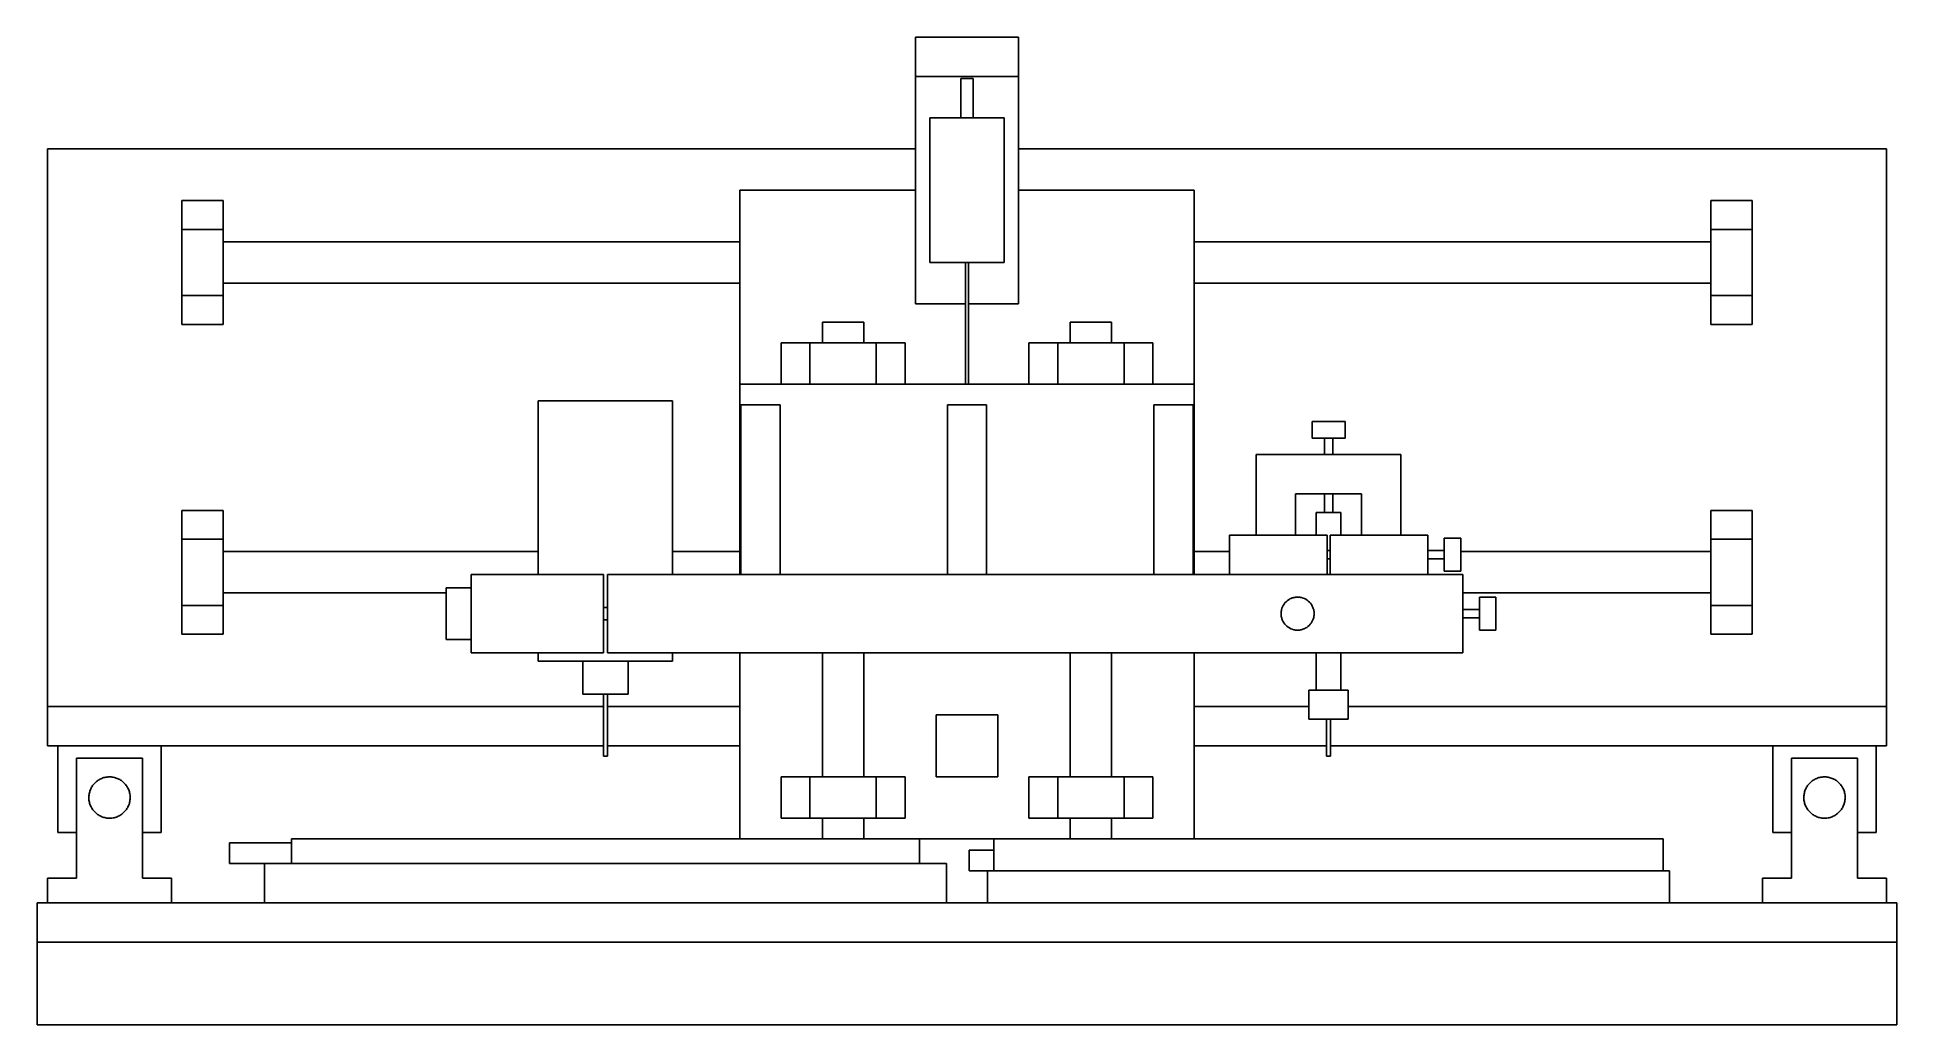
# Model space of a CAD drawing. Header units: millimetres. Extents: x -450 to 450, y -259 to 219.
import ezdxf

# ---------------------------------------------------------------- set-up
doc = ezdxf.new("R2010")
doc.units = ezdxf.units.MM
doc.layers.add('VISIBLE', color=7, linetype='Continuous')

msp = doc.modelspace()

# ---------------------------------------------------------------- linework, layer by layer
at = {"layer": 'VISIBLE'}
for p, q in [((-25, 90), (-25, 219)), ((-25, 219), (25, 219)), ((25, 90), (25, 219)), ((-25, 200), (25, 200)), ((-3, 180), (-3, 199)), ((-3, 199), (3, 199)), ((3, 180), (3, 199)), ((-3, 180), (3, 180)), ((-18, 110), (-18, 180)), ((-18, 180), (18, 180)), ((18, 110), (18, 180)), ((-445, -124), (-445, 165)), ((-445, 165), (-25, 165)), ((25, 165), (445, 165)), ((445, -124), (445, 165)), ((-110, -41), (-110, 145)), ((-110, 145), (-25, 145)), ((25, 145), (110, 145)), ((110, -41), (110, 145)), ((-380, 126), (-380, 140)), ((-380, 140), (-360, 140)), ((-360, 126), (-360, 140)), ((360, 126), (360, 140)), ((360, 140), (380, 140)), ((380, 126), (380, 140)), ((-380, 126), (-360, 126)), ((360, 126), (380, 126)), ((-380, 94), (-380, 126)), ((-360, 94), (-360, 126)), ((-360, 120), (-110, 120)), ((110, 120), (360, 120)), ((360, 94), (360, 126)), ((380, 94), (380, 126)), ((-18, 110), (18, 110)), ((-0.75, 51), (-0.75, 110)), ((-0.75, 110), (0.75, 110)), ((0.75, 51), (0.75, 110)), ((-360, 100), (-110, 100)), ((110, 100), (360, 100)), ((-380, 80), (-380, 94)), ((-380, 94), (-360, 94)), ((-360, 80), (-360, 94)), ((-25, 90), (-0.75, 90)), ((0.75, 90), (25, 90)), ((360, 80), (360, 94)), ((360, 94), (380, 94)), ((380, 80), (380, 94)), ((-70, 71), (-70, 81)), ((-70, 81), (-50, 81)), ((-50, 71), (-50, 81)), ((50, 71), (50, 81)), ((50, 81), (70, 81)), ((70, 71), (70, 81)), ((-380, 80), (-360, 80)), ((360, 80), (380, 80)), ((-90, 51), (-90, 71)), ((-90, 71), (-30, 71)), ((-76, 51), (-76, 71)), ((-44, 51), (-44, 71)), ((-30, 51), (-30, 71)), ((30, 51), (30, 71)), ((30, 71), (90, 71)), ((44, 51), (44, 71)), ((76, 51), (76, 71)), ((90, 51), (90, 71)), ((-110, 51), (-76, 51)), ((-76, 51), (-44, 51)), ((-44, 51), (44, 51)), ((44, 51), (76, 51)), ((76, 51), (110, 51)), ((-207.5, -41), (-207.5, 43)), ((-207.5, 43), (-142.5, 43)), ((-142.5, -41), (-142.5, 43)), ((-109.5, -41), (-109.5, 41)), ((-109.5, 41), (-90.5, 41)), ((-90.5, -41), (-90.5, 41)), ((-9.5, -41), (-9.5, 41)), ((-9.5, 41), (9.5, 41)), ((9.5, -41), (9.5, 41)), ((90.5, -41), (90.5, 41)), ((90.5, 41), (109.5, 41)), ((109.5, -41), (109.5, 41)), ((167, 25), (167, 33)), ((167, 33), (183, 33)), ((183, 25), (183, 33)), ((167, 25), (183, 25)), ((173, 17), (173, 25)), ((177, 17), (177, 25)), ((140, -22), (140, 17)), ((140, 17), (210, 17)), ((210, -22), (210, 17)), ((159, -22), (159, -2)), ((159, -2), (191, -2)), ((173, -11), (173, -2)), ((177, -11), (177, -2)), ((191, -22), (191, -2)), ((-380, -24), (-380, -10)), ((-380, -10), (-360, -10)), ((-360, -24), (-360, -10)), ((169, -22), (169, -11)), ((169, -11), (181, -11)), ((181, -22), (181, -11)), ((360, -24), (360, -10)), ((360, -10), (380, -10)), ((380, -24), (380, -10)), ((-380, -56), (-380, -24)), ((-380, -24), (-360, -24)), ((-360, -56), (-360, -24)), ((127, -41), (127, -22)), ((127, -22), (174.25, -22)), ((174.25, -41), (174.25, -22)), ((175.75, -28.33), (175.75, -22)), ((175.75, -22), (223, -22)), ((223, -41), (223, -22)), ((231, -39.5), (231, -23.5)), ((231, -23.5), (239, -23.5)), ((239, -39.5), (239, -23.5)), ((360, -56), (360, -24)), ((360, -24), (380, -24)), ((380, -56), (380, -24)), ((-360, -30), (-207.5, -30)), ((-142.5, -30), (-110, -30)), ((110, -30), (127, -30)), ((174.25, -29.5), (175.75, -29.5)), ((174.25, -33.5), (175.75, -33.5)), ((175.75, -41), (175.75, -28.33)), ((223, -29.5), (231, -29.5)), ((223, -33.5), (231, -33.5)), ((239, -30), (360, -30)), ((-240, -79), (-240, -41)), ((-240, -41), (-176, -41)), ((-176, -79), (-176, -41)), ((-174, -79), (-174, -41)), ((-174, -41), (240, -41)), ((231, -39.5), (239, -39.5)), ((240, -79), (240, -41)), ((-360, -50), (-252, -50)), ((-252, -72.5), (-252, -47.5)), ((-252, -47.5), (-240, -47.5)), ((154.4, -54.28), (154.98, -53.77)), ((154.98, -53.77), (155.61, -53.31)), ((155.61, -53.31), (155.95, -53.1)), ((155.95, -53.1), (156.3, -52.91)), ((156.3, -52.91), (156.67, -52.73)), ((156.67, -52.73), (157.04, -52.57)), ((157.04, -52.57), (157.43, -52.42)), ((157.43, -52.42), (157.82, -52.3)), ((157.82, -52.3), (158.22, -52.2)), ((158.22, -52.2), (158.63, -52.12)), ((158.63, -52.12), (159.04, -52.06)), ((159.04, -52.06), (159.45, -52.02)), ((159.45, -52.02), (159.86, -52)), ((159.86, -52), (160.27, -52)), ((160.27, -52), (160.68, -52.03)), ((160.68, -52.03), (161.08, -52.07)), ((161.08, -52.07), (161.48, -52.14)), ((161.48, -52.14), (161.87, -52.22)), ((161.87, -52.22), (162.63, -52.44)), ((162.63, -52.44), (163.34, -52.73)), ((163.34, -52.73), (164, -53.07)), ((164, -53.07), (164.6, -53.46)), ((164.6, -53.46), (165.17, -53.9)), ((165.17, -53.9), (165.72, -54.4)), ((240, -50), (360, -50)), ((248, -68), (248, -52)), ((248, -52), (256, -52)), ((256, -68), (256, -52)), ((-380, -70), (-380, -56)), ((-380, -56), (-360, -56)), ((-360, -70), (-360, -56)), ((-176, -57), (-174, -57)), ((-176, -63), (-174, -63)), ((152, -59.73), (152.03, -59.32)), ((152, -60.14), (152, -59.73)), ((152, -60.14), (152.02, -60.55)), ((152.02, -60.55), (152.06, -60.96)), ((152.03, -59.32), (152.07, -58.92)), ((152.06, -60.96), (152.12, -61.37)), ((152.07, -58.92), (152.14, -58.52)), ((152.12, -61.37), (152.2, -61.78)), ((152.14, -58.52), (152.22, -58.13)), ((152.2, -61.78), (152.3, -62.18)), ((152.22, -58.13), (152.44, -57.37)), ((152.3, -62.18), (152.42, -62.57)), ((152.42, -62.57), (152.57, -62.96)), ((152.44, -57.37), (152.73, -56.66)), ((152.57, -62.96), (152.73, -63.33)), ((152.73, -56.66), (153.07, -56)), ((153.07, -56), (153.46, -55.4)), ((153.46, -55.4), (153.9, -54.83)), ((153.9, -54.83), (154.4, -54.28)), ((165.72, -54.4), (166.23, -54.98)), ((166.23, -54.98), (166.69, -55.61)), ((166.69, -55.61), (166.9, -55.95)), ((166.9, -55.95), (167.09, -56.3)), ((167.09, -56.3), (167.27, -56.67)), ((167.27, -56.67), (167.43, -57.04)), ((167.27, -63.34), (167.56, -62.63)), ((167.43, -57.04), (167.58, -57.43)), ((167.56, -62.63), (167.78, -61.87)), ((167.58, -57.43), (167.7, -57.82)), ((167.61, -57.55), (167.61, -57.55)), ((167.7, -57.82), (167.8, -58.22)), ((167.78, -61.87), (167.86, -61.48)), ((167.8, -58.22), (167.88, -58.63)), ((167.86, -61.48), (167.93, -61.08)), ((167.88, -58.63), (167.94, -59.04)), ((167.93, -61.08), (167.97, -60.68)), ((167.94, -59.04), (167.98, -59.45)), ((167.97, -60.68), (168, -60.27)), ((167.98, -59.45), (168, -59.86)), ((168, -60.27), (168, -59.86)), ((240, -58), (248, -58)), ((240, -62), (248, -62)), ((360, -70), (360, -56)), ((360, -56), (380, -56)), ((380, -70), (380, -56)), ((-380, -70), (-360, -70)), ((152.73, -63.33), (152.91, -63.7)), ((152.91, -63.7), (153.1, -64.05)), ((153.1, -64.05), (153.31, -64.39)), ((153.31, -64.39), (153.77, -65.02)), ((153.77, -65.02), (154.28, -65.6)), ((154.28, -65.6), (154.83, -66.1)), ((154.83, -66.1), (155.4, -66.54)), ((155.4, -66.54), (156, -66.93)), ((156, -66.93), (156.66, -67.27)), ((156.66, -67.27), (157.37, -67.56)), ((157.37, -67.56), (158.13, -67.78)), ((158.13, -67.78), (158.52, -67.86)), ((158.52, -67.86), (158.92, -67.93)), ((158.92, -67.93), (159.32, -67.97)), ((159.32, -67.97), (159.73, -68)), ((159.73, -68), (160.14, -68)), ((160.14, -68), (160.55, -67.98)), ((160.55, -67.98), (160.96, -67.94)), ((160.96, -67.94), (161.37, -67.88)), ((161.37, -67.88), (161.78, -67.8)), ((161.78, -67.8), (162.18, -67.7)), ((162.18, -67.7), (162.57, -67.58)), ((162.57, -67.58), (162.96, -67.43)), ((162.96, -67.43), (163.33, -67.27)), ((163.33, -67.27), (163.7, -67.09)), ((163.7, -67.09), (164.05, -66.9)), ((164.05, -66.9), (164.39, -66.69)), ((164.39, -66.69), (165.02, -66.23)), ((165.02, -66.23), (165.6, -65.72)), ((165.6, -65.72), (166.1, -65.17)), ((166.1, -65.17), (166.54, -64.6)), ((166.54, -64.6), (166.93, -64)), ((166.93, -64), (167.27, -63.34)), ((248, -68), (256, -68)), ((360, -70), (380, -70)), ((-252, -72.5), (-240, -72.5)), ((-240, -79), (-240, -79)), ((-240, -79), (-240, -79)), ((-240, -79), (-176, -79)), ((-207.5, -83), (-207.5, -79)), ((-176, -79), (-176, -79)), ((-174, -79), (-174, -79)), ((-174, -79), (-91.2, -79)), ((-142.5, -83), (-142.5, -79)), ((-110, -169), (-110, -79)), ((-91.2, -79), (74.4, -79)), ((-70, -139), (-70, -79)), ((-50, -139), (-50, -79)), ((50, -139), (50, -79)), ((70, -139), (70, -79)), ((74.4, -79), (206, -79)), ((110, -169), (110, -79)), ((169, -97), (169, -79)), ((181, -97), (181, -79)), ((206, -79), (240, -79)), ((-207.5, -83), (-142.5, -83)), ((-186, -99), (-186, -83)), ((-164, -99), (-164, -83)), ((-186, -99), (-164, -99)), ((-176, -129), (-176, -99)), ((-174, -129), (-174, -99)), ((165.5, -111), (165.5, -97)), ((165.5, -97), (184.5, -97)), ((184.5, -111), (184.5, -97)), ((-445, -105), (-176, -105)), ((-174, -105), (-110, -105)), ((110, -105), (165.5, -105)), ((184.5, -105), (445, -105)), ((-15, -139), (-15, -109)), ((-15, -109), (15, -109)), ((15, -139), (15, -109)), ((165.5, -111), (184.5, -111)), ((174, -129), (174, -111)), ((176, -129), (176, -111)), ((-445, -124), (-176, -124)), ((-440, -166), (-440, -124)), ((-390, -166), (-390, -124)), ((-174, -124), (-110, -124)), ((110, -124), (174, -124)), ((176, -124), (445, -124)), ((390, -166), (390, -124)), ((440, -166), (440, -124)), ((-431, -188), (-431, -130)), ((-431, -130), (-399, -130)), ((-399, -188), (-399, -130)), ((-176, -129), (-174, -129)), ((174, -129), (176, -129)), ((399, -188), (399, -130)), ((399, -130), (431, -130)), ((431, -188), (431, -130)), ((-423.66, -144), (-423.43, -143.62)), ((-423.43, -143.62), (-423.18, -143.25)), ((-423.18, -143.25), (-422.91, -142.89)), ((-422.91, -142.89), (-422.63, -142.53)), ((-422.63, -142.53), (-422.32, -142.19)), ((-422.32, -142.19), (-422, -141.85)), ((-422, -141.85), (-421.65, -141.53)), ((-421.65, -141.53), (-421.28, -141.22)), ((-421.28, -141.22), (-420.89, -140.92)), ((-420.89, -140.92), (-420.49, -140.64)), ((-420.49, -140.64), (-420.06, -140.38)), ((-420.06, -140.38), (-419.62, -140.13)), ((-419.62, -140.13), (-419.17, -139.91)), ((-419.17, -139.91), (-418.7, -139.71)), ((-418.7, -139.71), (-418.22, -139.53)), ((-418.22, -139.53), (-417.72, -139.38)), ((-417.72, -139.38), (-417.22, -139.25)), ((-417.22, -139.25), (-416.71, -139.15)), ((-416.71, -139.15), (-416.2, -139.07)), ((-416.2, -139.07), (-415.69, -139.02)), ((-415.69, -139.02), (-415.17, -139)), ((-415.17, -139), (-414.66, -139.01)), ((-414.66, -139.01), (-414.15, -139.04)), ((-414.15, -139.04), (-413.65, -139.09)), ((-413.65, -139.09), (-413.15, -139.17)), ((-413.15, -139.17), (-412.66, -139.28)), ((-412.66, -139.28), (-412.18, -139.4)), ((-412.18, -139.4), (-411.72, -139.55)), ((-411.72, -139.55), (-411.27, -139.72)), ((-411.27, -139.72), (-410.83, -139.91)), ((-410.83, -139.91), (-410.41, -140.12)), ((-410.41, -140.12), (-410, -140.34)), ((-410, -140.34), (-409.62, -140.57)), ((-409.62, -140.57), (-409.25, -140.82)), ((-409.25, -140.82), (-408.89, -141.09)), ((-408.89, -141.09), (-408.53, -141.37)), ((-408.53, -141.37), (-408.19, -141.68)), ((-408.19, -141.68), (-407.85, -142)), ((-407.85, -142), (-407.53, -142.35)), ((-407.53, -142.35), (-407.22, -142.72)), ((-407.22, -142.72), (-406.92, -143.11)), ((-406.92, -143.11), (-406.64, -143.51)), ((-406.64, -143.51), (-406.38, -143.94)), ((-406.38, -143.94), (-406.13, -144.38)), ((-90, -159), (-90, -139)), ((-90, -139), (-30, -139)), ((-76, -159), (-76, -139)), ((-44, -159), (-44, -139)), ((-30, -159), (-30, -139)), ((-15, -139), (15, -139)), ((30, -159), (30, -139)), ((30, -139), (90, -139)), ((44, -159), (44, -139)), ((76, -159), (76, -139)), ((90, -159), (90, -139)), ((406.34, -144), (406.57, -143.62)), ((406.57, -143.62), (406.82, -143.25)), ((406.82, -143.25), (407.09, -142.89)), ((407.09, -142.89), (407.37, -142.53)), ((407.37, -142.53), (407.68, -142.19)), ((407.68, -142.19), (408, -141.85)), ((408, -141.85), (408.35, -141.53)), ((408.35, -141.53), (408.72, -141.22)), ((408.72, -141.22), (409.11, -140.92)), ((409.11, -140.92), (409.51, -140.64)), ((409.51, -140.64), (409.94, -140.38)), ((409.94, -140.38), (410.38, -140.13)), ((410.38, -140.13), (410.83, -139.91)), ((410.83, -139.91), (411.3, -139.71)), ((411.3, -139.71), (411.78, -139.53)), ((411.78, -139.53), (412.28, -139.38)), ((412.28, -139.38), (412.78, -139.25)), ((412.78, -139.25), (413.29, -139.15)), ((413.29, -139.15), (413.8, -139.07)), ((413.8, -139.07), (414.31, -139.02)), ((414.31, -139.02), (414.83, -139)), ((414.83, -139), (415.34, -139.01)), ((415.34, -139.01), (415.85, -139.04)), ((415.85, -139.04), (416.35, -139.09)), ((416.35, -139.09), (416.85, -139.17)), ((416.85, -139.17), (417.34, -139.28)), ((417.34, -139.28), (417.82, -139.4)), ((417.82, -139.4), (418.28, -139.55)), ((418.28, -139.55), (418.73, -139.72)), ((418.73, -139.72), (419.17, -139.91)), ((419.17, -139.91), (419.59, -140.12)), ((419.59, -140.12), (420, -140.34)), ((420, -140.34), (420.38, -140.57)), ((420.38, -140.57), (420.75, -140.82)), ((420.75, -140.82), (421.11, -141.09)), ((421.11, -141.09), (421.47, -141.37)), ((421.47, -141.37), (421.81, -141.68)), ((421.81, -141.68), (422.15, -142)), ((422.15, -142), (422.47, -142.35)), ((422.47, -142.35), (422.78, -142.72)), ((422.78, -142.72), (423.08, -143.11)), ((423.08, -143.11), (423.36, -143.51)), ((423.36, -143.51), (423.62, -143.94)), ((423.62, -143.94), (423.87, -144.38)), ((-425, -149.17), (-424.99, -148.66)), ((-425, -149.17), (-424.98, -149.69)), ((-424.99, -148.66), (-424.96, -148.15)), ((-424.98, -149.69), (-424.93, -150.2)), ((-424.96, -148.15), (-424.91, -147.65)), ((-424.93, -150.2), (-424.85, -150.71)), ((-424.91, -147.65), (-424.83, -147.15)), ((-424.85, -150.71), (-424.75, -151.22)), ((-424.83, -147.15), (-424.72, -146.66)), ((-424.75, -151.22), (-424.62, -151.72)), ((-424.72, -146.66), (-424.6, -146.18)), ((-424.62, -151.72), (-424.47, -152.22)), ((-424.6, -146.18), (-424.45, -145.72)), ((-424.47, -152.22), (-424.29, -152.7)), ((-424.45, -145.72), (-424.28, -145.27)), ((-424.29, -152.7), (-424.09, -153.17)), ((-424.28, -145.27), (-424.09, -144.83)), ((-424.09, -144.83), (-423.88, -144.41)), ((-423.88, -144.41), (-423.66, -144)), ((-406.13, -144.38), (-405.91, -144.83)), ((-405.91, -144.83), (-405.71, -145.3)), ((-405.91, -153.17), (-405.72, -152.73)), ((-405.72, -152.73), (-405.55, -152.28)), ((-405.71, -145.3), (-405.53, -145.78)), ((-405.55, -152.28), (-405.4, -151.82)), ((-405.53, -145.78), (-405.38, -146.28)), ((-405.4, -151.82), (-405.28, -151.34)), ((-405.38, -146.28), (-405.25, -146.78)), ((-405.28, -151.34), (-405.17, -150.85)), ((-405.25, -146.78), (-405.15, -147.29)), ((-405.17, -150.85), (-405.09, -150.35)), ((-405.15, -147.29), (-405.07, -147.8)), ((-405.09, -150.35), (-405.04, -149.85)), ((-405.07, -147.8), (-405.02, -148.31)), ((-405.04, -149.85), (-405.01, -149.34)), ((-405.02, -148.31), (-405, -148.83)), ((-405.01, -149.34), (-405, -148.83)), ((405, -149.17), (405.01, -148.66)), ((405, -149.17), (405.02, -149.69)), ((405.01, -148.66), (405.04, -148.15)), ((405.02, -149.69), (405.07, -150.2)), ((405.04, -148.15), (405.09, -147.65)), ((405.07, -150.2), (405.15, -150.71)), ((405.09, -147.65), (405.17, -147.15)), ((405.15, -150.71), (405.25, -151.22)), ((405.17, -147.15), (405.28, -146.66)), ((405.25, -151.22), (405.38, -151.72)), ((405.28, -146.66), (405.4, -146.18)), ((405.38, -151.72), (405.53, -152.22)), ((405.4, -146.18), (405.55, -145.72)), ((405.53, -152.22), (405.71, -152.7)), ((405.55, -145.72), (405.72, -145.27)), ((405.71, -152.7), (405.91, -153.17)), ((405.72, -145.27), (405.91, -144.83)), ((405.91, -144.83), (406.12, -144.41)), ((406.12, -144.41), (406.34, -144)), ((423.87, -144.38), (424.09, -144.83)), ((424.09, -144.83), (424.29, -145.3)), ((424.09, -153.17), (424.28, -152.73)), ((424.28, -152.73), (424.45, -152.28)), ((424.29, -145.3), (424.47, -145.78)), ((424.45, -152.28), (424.6, -151.82)), ((424.47, -145.78), (424.62, -146.28)), ((424.6, -151.82), (424.72, -151.34)), ((424.62, -146.28), (424.75, -146.78)), ((424.72, -151.34), (424.83, -150.85)), ((424.75, -146.78), (424.85, -147.29)), ((424.83, -150.85), (424.91, -150.35)), ((424.85, -147.29), (424.93, -147.8)), ((424.91, -150.35), (424.96, -149.85)), ((424.93, -147.8), (424.98, -148.31)), ((424.96, -149.85), (424.99, -149.34)), ((424.98, -148.31), (425, -148.83)), ((424.99, -149.34), (425, -148.83)), ((-424.09, -153.17), (-423.87, -153.62)), ((-423.87, -153.62), (-423.62, -154.06)), ((-423.62, -154.06), (-423.36, -154.49)), ((-423.36, -154.49), (-423.08, -154.89)), ((-423.08, -154.89), (-422.78, -155.28)), ((-422.78, -155.28), (-422.47, -155.65)), ((-422.47, -155.65), (-422.15, -156)), ((-422.15, -156), (-421.81, -156.32)), ((-421.81, -156.32), (-421.47, -156.63)), ((-421.47, -156.63), (-421.11, -156.91)), ((-421.11, -156.91), (-420.75, -157.18)), ((-420.75, -157.18), (-420.38, -157.43)), ((-420.38, -157.43), (-420, -157.66)), ((-420, -157.66), (-419.59, -157.88)), ((-419.59, -157.88), (-419.17, -158.09)), ((-419.17, -158.09), (-418.73, -158.28)), ((-418.73, -158.28), (-418.28, -158.45)), ((-418.28, -158.45), (-417.82, -158.6)), ((-417.82, -158.6), (-417.34, -158.72)), ((-417.34, -158.72), (-416.85, -158.83)), ((-416.85, -158.83), (-416.35, -158.91)), ((-416.35, -158.91), (-415.85, -158.96)), ((-415.85, -158.96), (-415.34, -158.99)), ((-415.34, -158.99), (-414.83, -159)), ((-414.83, -159), (-414.31, -158.98)), ((-414.31, -158.98), (-413.8, -158.93)), ((-413.8, -158.93), (-413.29, -158.85)), ((-413.29, -158.85), (-412.78, -158.75)), ((-412.78, -158.75), (-412.28, -158.62)), ((-412.28, -158.62), (-411.78, -158.47)), ((-411.78, -158.47), (-411.3, -158.29)), ((-411.3, -158.29), (-410.83, -158.09)), ((-410.83, -158.09), (-410.38, -157.87)), ((-410.38, -157.87), (-409.94, -157.62)), ((-409.94, -157.62), (-409.51, -157.36)), ((-409.51, -157.36), (-409.11, -157.08)), ((-409.11, -157.08), (-408.72, -156.78)), ((-408.72, -156.78), (-408.35, -156.47)), ((-408.35, -156.47), (-408, -156.15)), ((-408, -156.15), (-407.68, -155.81)), ((-407.68, -155.81), (-407.37, -155.47)), ((-407.37, -155.47), (-407.09, -155.11)), ((-407.09, -155.11), (-406.82, -154.75)), ((-406.82, -154.75), (-406.57, -154.38)), ((-406.57, -154.38), (-406.34, -154)), ((-406.34, -154), (-406.12, -153.59)), ((-406.12, -153.59), (-405.91, -153.17)), ((-90, -159), (-30, -159)), ((-70, -169), (-70, -159)), ((-50, -169), (-50, -159)), ((30, -159), (90, -159)), ((50, -169), (50, -159)), ((70, -169), (70, -159)), ((405.91, -153.17), (406.13, -153.62)), ((406.13, -153.62), (406.38, -154.06)), ((406.38, -154.06), (406.64, -154.49)), ((406.64, -154.49), (406.92, -154.89)), ((406.92, -154.89), (407.22, -155.28)), ((407.22, -155.28), (407.53, -155.65)), ((407.53, -155.65), (407.85, -156)), ((407.85, -156), (408.19, -156.32)), ((408.19, -156.32), (408.53, -156.63)), ((408.53, -156.63), (408.89, -156.91)), ((408.89, -156.91), (409.25, -157.18)), ((409.25, -157.18), (409.62, -157.43)), ((409.62, -157.43), (410, -157.66)), ((410, -157.66), (410.41, -157.88)), ((410.41, -157.88), (410.83, -158.09)), ((410.83, -158.09), (411.27, -158.28)), ((411.27, -158.28), (411.72, -158.45)), ((411.72, -158.45), (412.18, -158.6)), ((412.18, -158.6), (412.66, -158.72)), ((412.66, -158.72), (413.15, -158.83)), ((413.15, -158.83), (413.65, -158.91)), ((413.65, -158.91), (414.15, -158.96)), ((414.15, -158.96), (414.66, -158.99)), ((414.66, -158.99), (415.17, -159)), ((415.17, -159), (415.69, -158.98)), ((415.69, -158.98), (416.2, -158.93)), ((416.2, -158.93), (416.71, -158.85)), ((416.71, -158.85), (417.22, -158.75)), ((417.22, -158.75), (417.72, -158.62)), ((417.72, -158.62), (418.22, -158.47)), ((418.22, -158.47), (418.7, -158.29)), ((418.7, -158.29), (419.17, -158.09)), ((419.17, -158.09), (419.62, -157.87)), ((419.62, -157.87), (420.06, -157.62)), ((420.06, -157.62), (420.49, -157.36)), ((420.49, -157.36), (420.89, -157.08)), ((420.89, -157.08), (421.28, -156.78)), ((421.28, -156.78), (421.65, -156.47)), ((421.65, -156.47), (422, -156.15)), ((422, -156.15), (422.32, -155.81)), ((422.32, -155.81), (422.63, -155.47)), ((422.63, -155.47), (422.91, -155.11)), ((422.91, -155.11), (423.18, -154.75)), ((423.18, -154.75), (423.43, -154.38)), ((423.43, -154.38), (423.66, -154)), ((423.66, -154), (423.88, -153.59)), ((423.88, -153.59), (424.09, -153.17)), ((-440, -166), (-431, -166)), ((-399, -166), (-390, -166)), ((-357, -181), (-357, -171)), ((-357, -171), (-327, -171)), ((-327, -181), (-327, -169)), ((-327, -169), (337, -169)), ((-23, -181), (-23, -169)), ((13, -184.5), (13, -169)), ((337, -184.5), (337, -169)), ((390, -166), (399, -166)), ((431, -166), (440, -166)), ((1, -184.5), (1, -174.5)), ((1, -174.5), (13, -174.5)), ((-445, -200), (-445, -188)), ((-445, -188), (-431, -188)), ((-399, -188), (-385, -188)), ((-385, -200), (-385, -188)), ((-357, -181), (-10, -181)), ((-340, -200), (-340, -181)), ((-10, -200), (-10, -181)), ((1, -184.5), (340, -184.5)), ((10, -200), (10, -184.5)), ((340, -200), (340, -184.5)), ((385, -200), (385, -188)), ((385, -188), (399, -188)), ((431, -188), (445, -188)), ((445, -200), (445, -188)), ((-450, -259), (-450, -200)), ((-450, -200), (450, -200)), ((450, -259), (450, -200)), ((-450, -219), (450, -219)), ((-450, -259), (450, -259))]:
    msp.add_line(p, q, dxfattribs=at)

doc.saveas('drawing.dxf')
